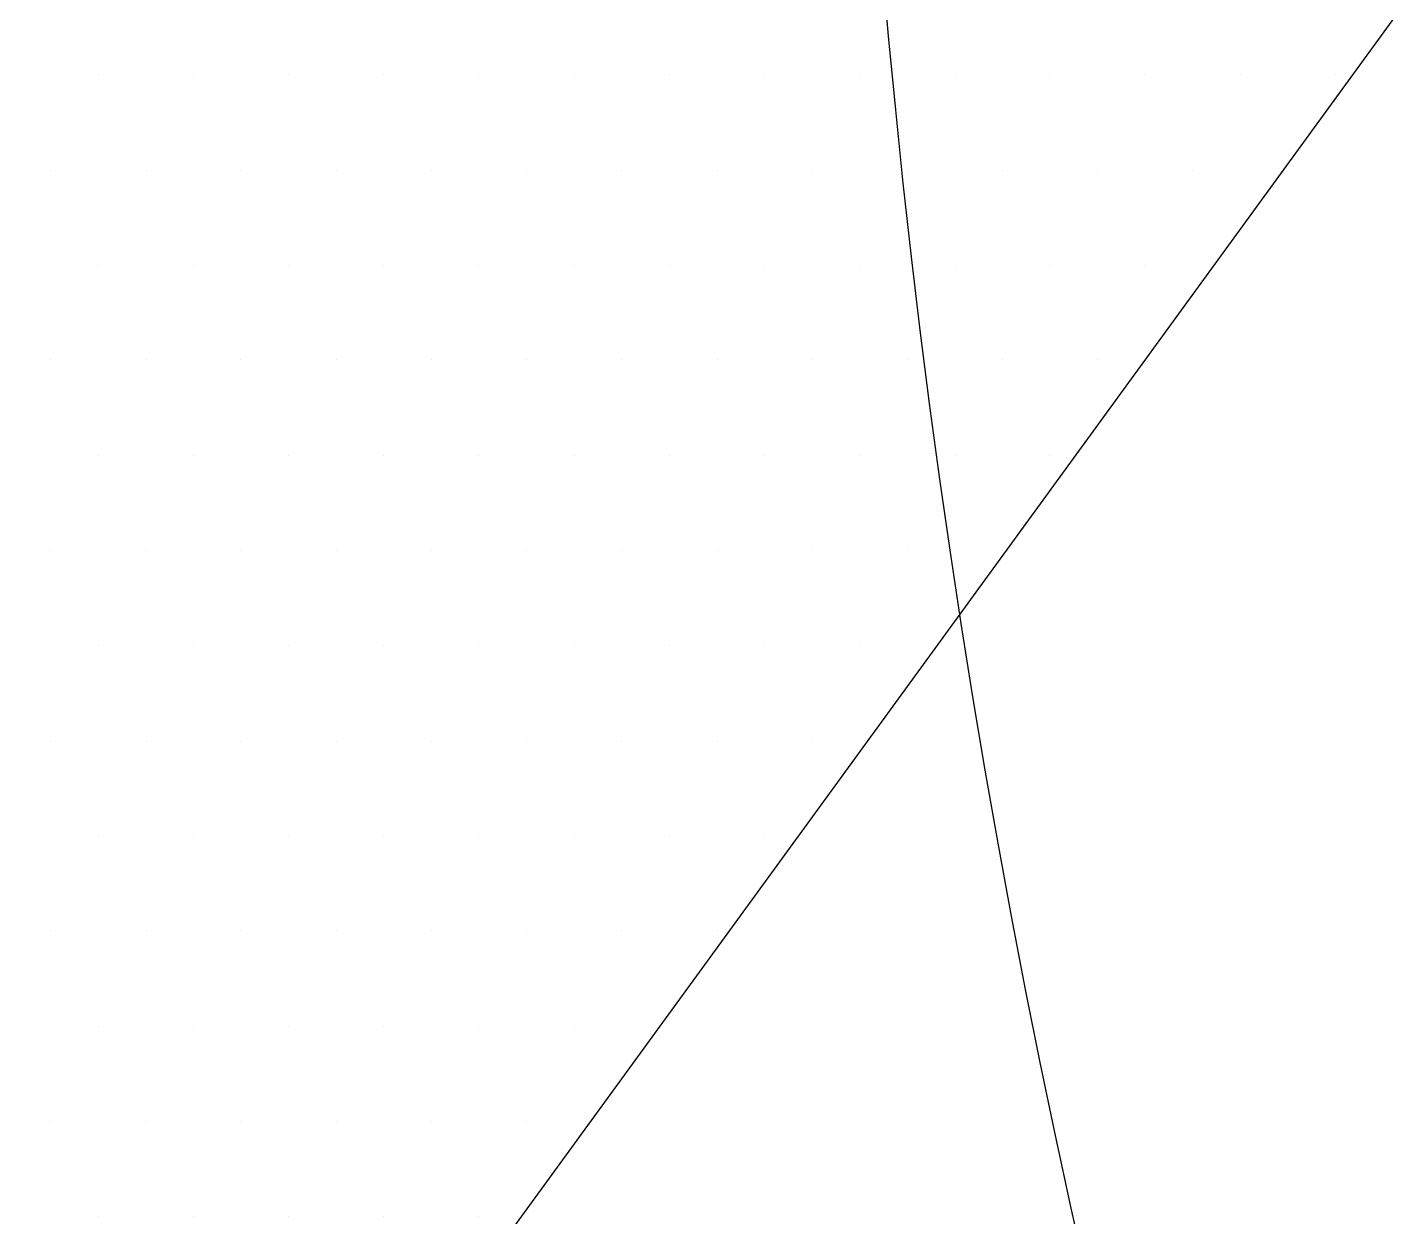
# Model space of a CAD drawing. Header units: metres. Extents: x 9606 to 9900, y 4805 to 4952.
# Drawn here: x 9830.8089 to 9830.9665, y 4845.6456 to 4845.7832 of the extents above; entities that cross this region are included whole.
import ezdxf

# ---------------------------------------------------------------- set-up
doc = ezdxf.new("R2010")
doc.units = ezdxf.units.M
doc.header["$LTSCALE"] = 2
doc.linetypes.add('CACHEX2', pattern=[0.75, 0.5, -0.25])
for name, color, linetype in [('CARTOUCHE', 7, 'Continuous'), ('LOGO', 4, 'Continuous'), ('rosace', 7, 'Continuous')]:
    doc.layers.add(name, color=color, linetype=linetype)

# ---------------------------------------------------------------- blocks, each defined once
blk = doc.blocks.new('A$C715108E3')
at = {"layer": 'LOGO', "color": 131}
for p, q in [((-20.6616, -14.8905), (-20.6616, -14.8905)), ((-20.5695, -14.8905), (-20.5695, -14.8905)), ((-20.4779, -14.8905), (-20.4779, -14.8905)), ((-20.3864, -14.8905), (-20.3864, -14.8905)), ((-20.2946, -14.8905), (-20.2946, -14.8905)), ((-20.2026, -14.8905), (-20.2026, -14.8905)), ((-20.1113, -14.8905), (-20.1113, -14.8905)), ((-20.0195, -14.8905), (-20.0195, -14.8905)), ((-19.9275, -14.8905), (-19.9275, -14.8905)), ((-19.8354, -14.8905), (-19.8354, -14.8905)), ((-19.7444, -14.8905), (-19.7444, -14.8905)), ((-19.6525, -14.8905), (-19.6525, -14.8905)), ((-19.5605, -14.8905), (-19.5605, -14.8905)), ((-19.4689, -14.8905), (-19.4689, -14.8905)), ((-20.7073, -14.9827), (-20.7073, -14.9827)), ((-20.6153, -14.9827), (-20.6153, -14.9827)), ((-20.524, -14.9827), (-20.524, -14.9827)), ((-20.4322, -14.9827), (-20.4322, -14.9827)), ((-20.3403, -14.9827), (-20.3403, -14.9827)), ((-20.2487, -14.9827), (-20.2487, -14.9827)), ((-20.157, -14.9827), (-20.157, -14.9827)), ((-20.065, -14.9827), (-20.065, -14.9827)), ((-19.9737, -14.9827), (-19.9737, -14.9827)), ((-19.8817, -14.9827), (-19.8817, -14.9827)), ((-19.7897, -14.9827), (-19.7897, -14.9827)), ((-19.6979, -14.9827), (-19.6979, -14.9827)), ((-19.6068, -14.9827), (-19.6068, -14.9827)), ((-20.6616, -15.0742), (-20.6616, -15.0742)), ((-20.5695, -15.0742), (-20.5695, -15.0742)), ((-20.4779, -15.0742), (-20.4779, -15.0742)), ((-20.3864, -15.0742), (-20.3864, -15.0742)), ((-20.2946, -15.0742), (-20.2946, -15.0742)), ((-20.2026, -15.0742), (-20.2026, -15.0742)), ((-20.1113, -15.0742), (-20.1113, -15.0742)), ((-20.0195, -15.0742), (-20.0195, -15.0742)), ((-19.9275, -15.0742), (-19.9275, -15.0742)), ((-19.8354, -15.0742), (-19.8354, -15.0742)), ((-19.7444, -15.0742), (-19.7444, -15.0742)), ((-19.6525, -15.0742), (-19.6525, -15.0742)), ((-20.7073, -15.1655), (-20.7073, -15.1655)), ((-20.6153, -15.1655), (-20.6153, -15.1655)), ((-20.524, -15.1655), (-20.524, -15.1655)), ((-20.4322, -15.1655), (-20.4322, -15.1655)), ((-20.3403, -15.1655), (-20.3403, -15.1655)), ((-20.2487, -15.1655), (-20.2487, -15.1655)), ((-20.157, -15.1655), (-20.157, -15.1655)), ((-20.065, -15.1655), (-20.065, -15.1655)), ((-19.9737, -15.1655), (-19.9737, -15.1655)), ((-19.8817, -15.1655), (-19.8817, -15.1655)), ((-19.7897, -15.1655), (-19.7897, -15.1655)), ((-19.6979, -15.1655), (-19.6979, -15.1655)), ((-20.6616, -15.2579), (-20.6616, -15.2579)), ((-20.5695, -15.2579), (-20.5695, -15.2579)), ((-20.4779, -15.2579), (-20.4779, -15.2579)), ((-20.3864, -15.2579), (-20.3864, -15.2579)), ((-20.2946, -15.2579), (-20.2946, -15.2579)), ((-20.2026, -15.2579), (-20.2026, -15.2579)), ((-20.1113, -15.2579), (-20.1113, -15.2579)), ((-20.0195, -15.2579), (-20.0195, -15.2579)), ((-19.9275, -15.2579), (-19.9275, -15.2579)), ((-19.8354, -15.2579), (-19.8354, -15.2579)), ((-19.7444, -15.2579), (-19.7444, -15.2579)), ((-20.7073, -15.3493), (-20.7073, -15.3493)), ((-20.6153, -15.3493), (-20.6153, -15.3493)), ((-20.524, -15.3493), (-20.524, -15.3493)), ((-20.4322, -15.3493), (-20.4322, -15.3493)), ((-20.3403, -15.3493), (-20.3403, -15.3493)), ((-20.2487, -15.3493), (-20.2487, -15.3493)), ((-20.157, -15.3493), (-20.157, -15.3493)), ((-20.065, -15.3493), (-20.065, -15.3493)), ((-19.9737, -15.3493), (-19.9737, -15.3493)), ((-19.8817, -15.3493), (-19.8817, -15.3493)), ((-19.7897, -15.3493), (-19.7897, -15.3493)), ((-20.6616, -15.4406), (-20.6616, -15.4406)), ((-20.5695, -15.4406), (-20.5695, -15.4406)), ((-20.4779, -15.4406), (-20.4779, -15.4406)), ((-20.3864, -15.4406), (-20.3864, -15.4406)), ((-20.2946, -15.4406), (-20.2946, -15.4406)), ((-20.2026, -15.4406), (-20.2026, -15.4406)), ((-20.1113, -15.4406), (-20.1113, -15.4406)), ((-20.0195, -15.4406), (-20.0195, -15.4406)), ((-19.9275, -15.4406), (-19.9275, -15.4406)), ((-20.7073, -15.5332), (-20.7073, -15.5332)), ((-20.6153, -15.5332), (-20.6153, -15.5332)), ((-20.524, -15.5332), (-20.524, -15.5332)), ((-20.4322, -15.5332), (-20.4322, -15.5332)), ((-20.3403, -15.5332), (-20.3403, -15.5332)), ((-20.2487, -15.5332), (-20.2487, -15.5332)), ((-20.157, -15.5332), (-20.157, -15.5332)), ((-20.065, -15.5332), (-20.065, -15.5332)), ((-19.9737, -15.5332), (-19.9737, -15.5332)), ((-20.6616, -15.6246), (-20.6616, -15.6246)), ((-20.5695, -15.6246), (-20.5695, -15.6246)), ((-20.4779, -15.6246), (-20.4779, -15.6246)), ((-20.3864, -15.6246), (-20.3864, -15.6246)), ((-20.2946, -15.6246), (-20.2946, -15.6246)), ((-20.2026, -15.6246), (-20.2026, -15.6246)), ((-20.1113, -15.6246), (-20.1113, -15.6246)), ((-20.0195, -15.6246), (-20.0195, -15.6246)), ((-20.7073, -15.7159), (-20.7073, -15.7159)), ((-20.6153, -15.7159), (-20.6153, -15.7159)), ((-20.524, -15.7159), (-20.524, -15.7159)), ((-20.4322, -15.7159), (-20.4322, -15.7159)), ((-20.3403, -15.7159), (-20.3403, -15.7159)), ((-20.2487, -15.7159), (-20.2487, -15.7159)), ((-20.157, -15.7159), (-20.157, -15.7159)), ((-20.065, -15.7159), (-20.065, -15.7159)), ((-20.6616, -15.8083), (-20.6616, -15.8083)), ((-20.5695, -15.8083), (-20.5695, -15.8083)), ((-20.4779, -15.8083), (-20.4779, -15.8083)), ((-20.3864, -15.8083), (-20.3864, -15.8083)), ((-20.2946, -15.8083), (-20.2946, -15.8083)), ((-20.2026, -15.8083), (-20.2026, -15.8083)), ((-20.7073, -15.8996), (-20.7073, -15.8996)), ((-20.6153, -15.8996), (-20.6153, -15.8996)), ((-20.524, -15.8996), (-20.524, -15.8996)), ((-20.4322, -15.8996), (-20.4322, -15.8996)), ((-20.3403, -15.8996), (-20.3403, -15.8996)), ((-20.2487, -15.8996), (-20.2487, -15.8996)), ((-20.6616, -15.991), (-20.6616, -15.991)), ((-20.5695, -15.991), (-20.5695, -15.991)), ((-20.4779, -15.991), (-20.4779, -15.991)), ((-20.3864, -15.991), (-20.3864, -15.991)), ((-20.2946, -15.991), (-20.2946, -15.991))]:
    blk.add_line(p, q, dxfattribs=at)
blk.add_lwpolyline([(-19.9715, -4.6917), (-20.3358, -5.3705), (-20.5244, -6.0493), (-18.8268, -9.8581), (-21.759, -9.5491), (-21.8471, -10.1027), (-21.9097, -10.8565), (-21.9352, -11.1957), (-19.0429, -11.5482), (-21.5982, -15.1374), (-21.3595, -15.879), (-21.1447, -16.5576), (-21.0193, -16.9601), (-20.5289, -16.3696), (-17.1333, -11.706), (-13.6302, -12.0681)], dxfattribs=at)
blk = doc.blocks.new('A$C581E6685')
at = {"layer": 'rosace', "color": 32, "linetype": 'CACHEX2', "ltscale": 1.5}
blk.add_ellipse((-38.0538, 23.8138), major_axis=(-19.0311, -3.534), ratio=0.590567, dxfattribs=at)
at = {"layer": 'rosace', "color": 32}
blk.add_ellipse((-37.6144, 23.8499), major_axis=(-13.5768, -4.2839), ratio=0.791971, dxfattribs=at)
at = {"layer": 'CARTOUCHE'}
blk.add_blockref('A$C715108E3', (-31.6739, 36.3189), dxfattribs=at)

msp = doc.modelspace()

# ---------------------------------------------------------------- linework, layer by layer
at = {"layer": 'CARTOUCHE'}
msp.add_rational_spline([(9829.64323, 4848.05468), (9829.64323, 4845.87645), (9829.64323, 4843.69822), (9829.64323, 4842.93022), (9830.41123, 4842.93022), (9839.51909, 4842.93022), (9848.62694, 4842.93022), (9849.39494, 4842.93022), (9849.39494, 4843.69822), (9849.39494, 4845.87645), (9849.39494, 4848.05468), (9849.39494, 4848.82268), (9848.62694, 4848.82268), (9839.51909, 4848.82268), (9830.41123, 4848.82268), (9829.64323, 4848.82268), (9829.64323, 4848.05468)], [1, 1, 1, 0.707106781187, 1, 1, 1, 0.707106781187, 1, 1, 1, 0.707106781187, 1, 1, 1, 0.707106781187, 1], degree=2, knots=[0, 0, 0, 1, 1, 2.570796, 2.570796, 3.570796, 3.570796, 5.141593, 5.141593, 6.141593, 6.141593, 7.712389, 7.712389, 8.712389, 8.712389, 10.283185, 10.283185, 10.283185], dxfattribs=at)

# ---------------------------------------------------------------- block references
at = {"layer": 'CARTOUCHE', "xscale": 0.12, "yscale": 0.12, "zscale": 0.12}
msp.add_blockref('A$C581E6685', (9837.09738, 4843.20633), dxfattribs=at)

doc.saveas('drawing.dxf')
